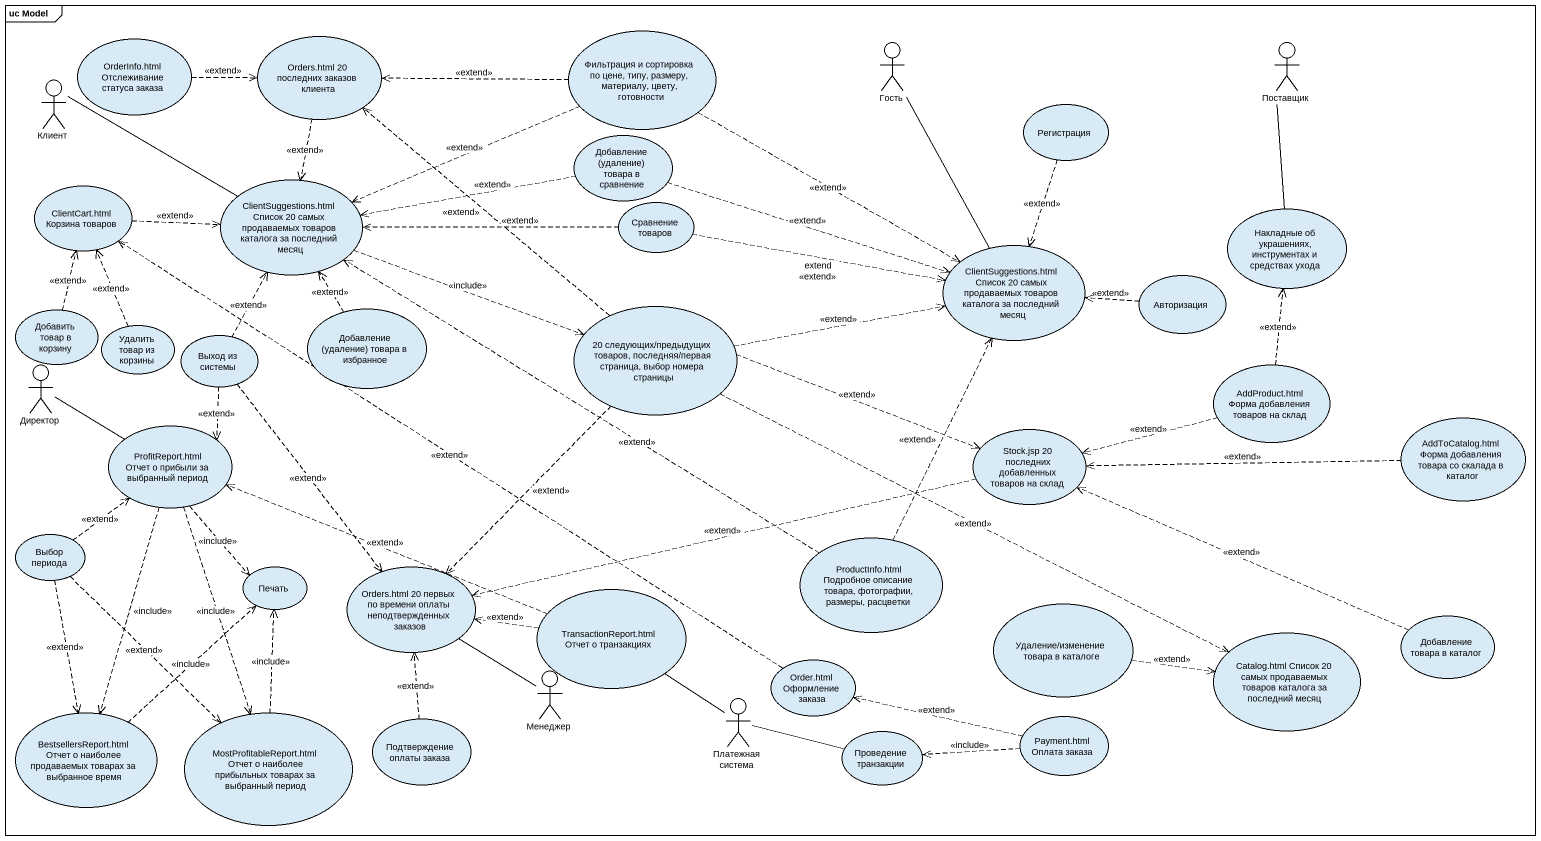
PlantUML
@startuml
mainframe uc Model
usecase "OrderInfo.html Отслеживание статуса заказа" as OrderInfo_html_Отслеживание
usecase "Orders.html 20 последних заказов клиента" as Orders_html_20_последних
usecase "Фильтрация и сортировка по цене, типу, размеру, материалу, цвету, готовности" as Фильтрация_и_сортировка_по
actor Гость
actor Поставщик
actor Клиент
usecase Регистрация
usecase "Добавление (удаление) товара в сравнение" as Добавление_удаление_товара
usecase "ClientCart.html Корзина товаров" as ClientCart_html_Корзина
usecase "ClientSuggestions.html Список 20 самых продаваемых товаров каталога за последний месяц" as ClientSuggestions_html
usecase "Сравнение товаров" as Сравнение_товаров
usecase "Накладные об украшениях, инструментах и средствах ухода" as Накладные_об_украшениях
usecase "ClientSuggestions.html Список 20 самых продаваемых товаров каталога за последний месяц" as ClientSuggestions_html_2
usecase Авторизация
usecase "Добавить товар в корзину" as Добавить_товар_в_корзину
usecase "Добавление (удаление) товара в избранное" as Добавление_удаление_товара_2
usecase "20 следующих/предыдущих товаров, последняя/первая страница, выбор номера страницы" as u20_следующих_предыдущих
usecase "Удалить товар из корзины" as Удалить_товар_из_корзины
usecase "Выход из системы" as Выход_из_системы
actor Директор
usecase "AddProduct.html Форма добавления товаров на склад" as AddProduct_html_Форма
usecase "ProfitReport.html Отчет о прибыли за выбранный период" as ProfitReport_html_Отчет_о
usecase "Stock.jsp 20 последних добавленных товаров на склад" as Stock_jsp_20_последних
usecase "AddToCatalog.html Форма добавления товара со скалада в каталог" as AddToCatalog_html_Форма
usecase "Выбор периода" as Выбор_периода
usecase "ProductInfo.html Подробное описание товара, фотографии, размеры, расцветки" as ProductInfo_html_Подробное
usecase Печать
usecase "Orders.html 20 первых по времени оплаты неподтвержденных заказов" as Orders_html_20_первых_по
usecase "TransactionReport.html Отчет о транзакциях" as TransactionReport_html
usecase "Удаление/изменение товара в каталоге" as Удаление_изменение_товара_в
usecase "Добавление товара в каталог" as Добавление_товара_в_каталог
usecase "Order.html Оформление заказа" as Order_html_Оформление_заказа
usecase "Catalog.html Список 20 самых продаваемых товаров каталога за последний месяц" as Catalog_html_Список_20
actor Менеджер
actor "Платежная система" as Платежная_система
usecase "BestsellersReport.html Отчет о наиболее продаваемых товарах за выбранное время" as BestsellersReport_html
usecase "MostProfitableReport.html Отчет о наиболее прибыльных товарах за выбранный период" as MostProfitableReport_html
usecase "Подтверждение оплаты заказа" as Подтверждение_оплаты_заказа
usecase "Проведение транзакции" as Проведение_транзакции
usecase "Payment.html Оплата заказа" as Payment_html_Оплата_заказа
OrderInfo_html_Отслеживание .right.> Orders_html_20_последних : <<extend>>
Orders_html_20_последних ..> ClientSuggestions_html : <<extend>>
Фильтрация_и_сортировка_по .left.> Orders_html_20_последних : <<extend>>
Фильтрация_и_сортировка_по .left.> ClientSuggestions_html : <<extend>>
Фильтрация_и_сортировка_по .right.> ClientSuggestions_html_2 : <<extend>>
Гость -- ClientSuggestions_html_2
Поставщик -- Накладные_об_украшениях
Клиент -right- ClientSuggestions_html
Регистрация ..> ClientSuggestions_html_2 : <<extend>>
Добавление_удаление_товара .left.> ClientSuggestions_html : <<extend>>
Добавление_удаление_товара .right.> ClientSuggestions_html_2 : <<extend>>
ClientCart_html_Корзина .right.> ClientSuggestions_html : <<extend>>
ClientSuggestions_html .right.> u20_следующих_предыдущих : <<include>>
Сравнение_товаров .left.> ClientSuggestions_html : <<extend>>
Сравнение_товаров .right.> ClientSuggestions_html_2 : extend\n<<extend>>
Авторизация .left.> ClientSuggestions_html_2 : <<extend>>
Добавить_товар_в_корзину .up.> ClientCart_html_Корзина : <<extend>>
Добавление_удаление_товара_2 .up.> ClientSuggestions_html : <<extend>>
u20_следующих_предыдущих .up.> Orders_html_20_последних : <<extend>>
u20_следующих_предыдущих .right.> ClientSuggestions_html_2 : <<extend>>
u20_следующих_предыдущих .right.> Stock_jsp_20_последних : <<extend>>
u20_следующих_предыдущих ..> Orders_html_20_первых_по : <<extend>>
u20_следующих_предыдущих .right.> Catalog_html_Список_20 : <<extend>>
Удалить_товар_из_корзины .up.> ClientCart_html_Корзина : <<extend>>
Выход_из_системы .up.> ClientSuggestions_html : <<extend>>
Выход_из_системы ..> ProfitReport_html_Отчет_о : <<extend>>
Выход_из_системы ..> Orders_html_20_первых_по : <<extend>>
Директор -right- ProfitReport_html_Отчет_о
AddProduct_html_Форма .up.> Накладные_об_украшениях : <<extend>>
AddProduct_html_Форма .left.> Stock_jsp_20_последних : <<extend>>
ProfitReport_html_Отчет_о ..> Печать : <<include>>
ProfitReport_html_Отчет_о ..> BestsellersReport_html : <<include>>
ProfitReport_html_Отчет_о ..> MostProfitableReport_html : <<include>>
Stock_jsp_20_последних .left.> Orders_html_20_первых_по : <<extend>>
AddToCatalog_html_Форма .left.> Stock_jsp_20_последних : <<extend>>
Выбор_периода .up.> ProfitReport_html_Отчет_о : <<extend>>
Выбор_периода ..> BestsellersReport_html : <<extend>>
Выбор_периода ..> MostProfitableReport_html : <<extend>>
ProductInfo_html_Подробное .up.> ClientSuggestions_html : <<extend>>
ProductInfo_html_Подробное .up.> ClientSuggestions_html_2 : <<extend>>
TransactionReport_html .left.> ProfitReport_html_Отчет_о : <<extend>>
TransactionReport_html .left.> Orders_html_20_первых_по : <<extend>>
Удаление_изменение_товара_в .right.> Catalog_html_Список_20 : <<extend>>
Добавление_товара_в_каталог .left.> Stock_jsp_20_последних : <<extend>>
Order_html_Оформление_заказа .up.> ClientCart_html_Корзина : <<extend>>
Менеджер -up- Orders_html_20_первых_по
Платежная_система -up- TransactionReport_html
Платежная_система -right- Проведение_транзакции
BestsellersReport_html .up.> Печать : <<include>>
MostProfitableReport_html .up.> Печать : <<include>>
Подтверждение_оплаты_заказа .up.> Orders_html_20_первых_по : <<extend>>
Payment_html_Оплата_заказа .left.> Order_html_Оформление_заказа : <<extend>>
Payment_html_Оплата_заказа .left.> Проведение_транзакции : <<include>>
@enduml
